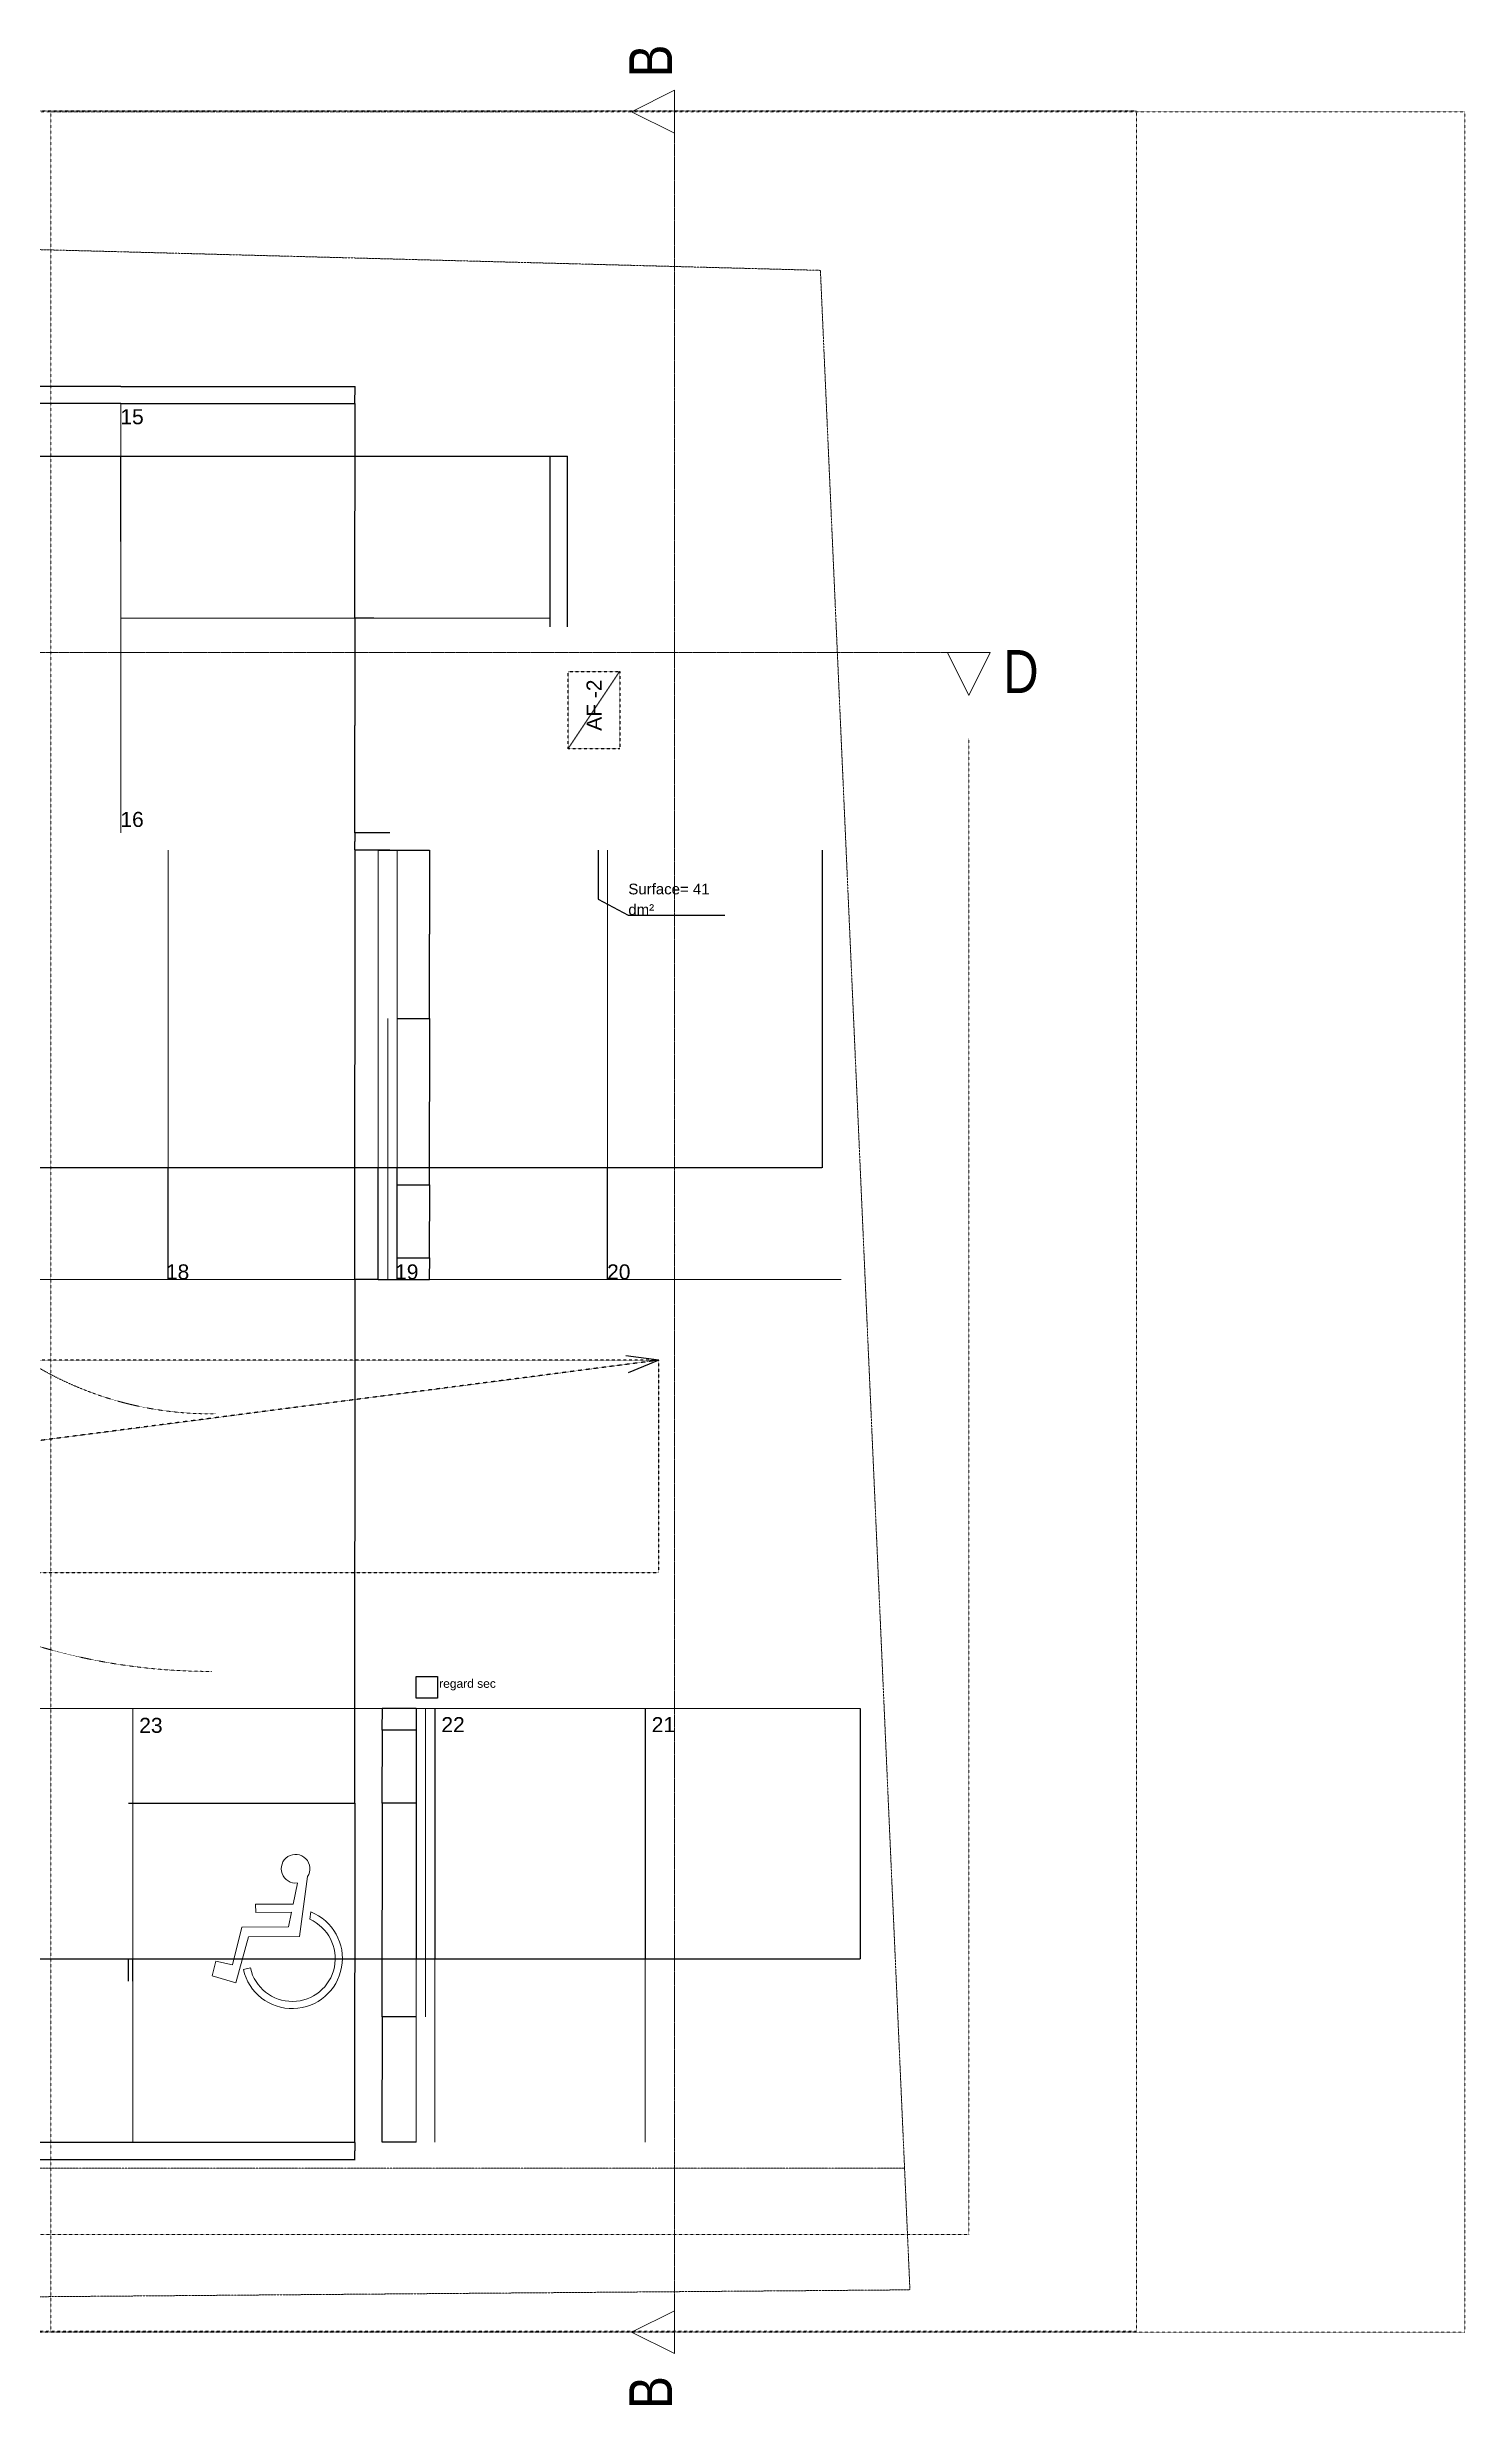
# Model space of a CAD drawing. Header units: centimetres. Extents: x 26018 to 82487, y -36363 to -12761.
# Drawn here: x 62431 to 64082, y -15553 to -12808 of the extents above; entities that cross this region are included whole.
import ezdxf

# ---------------------------------------------------------------- set-up
doc = ezdxf.new("R2010")
doc.units = ezdxf.units.CM
doc.header["$LTSCALE"] = 0.5
for name, pattern in [('Mixte 15', [0.93, 0.75, -0.065, 0.05, -0.065]), ('Mixte 8_2 tirets', [0.695, 0.4, -0.065, 0.05, -0.065, 0.05, -0.065]), ('Pointillé 1_5', [0.125, 0.075, -0.05]), ('Pointillé 2', [0.165, 0.1, -0.065]), ('Pointillé 3', [0.25, 0.15, -0.1]), ('Points 2', [0.1, 0, -0.1])]:
    doc.linetypes.add(name, pattern=pattern)
doc.layers.get('0').update_dxf_attribs({"linetype": 'CONTINUOUS'})
for name, color, linetype in [('6 COMPL 2D', 7, 'CONTINUOUS'), ('6 Compl 2D 2 Détails', 7, 'CONTINUOUS'), ('6 Traits de Coupes', 7, 'CONTINUOUS'), ('7 ABORDS', 7, 'CONTINUOUS'), ('8  TEXTES', 7, 'CONTINUOUS'), ('9  COTATIONS', 7, 'CONTINUOUS')]:
    doc.layers.add(name, color=color, linetype=linetype)
doc.styles.get("Standard").update_dxf_attribs({"font": 'arial.ttf'})
doc.styles.add('STYLE_GENERE_1', font='')
doc.styles.add('STYLE_GENERE_2', font='')
doc.styles.add('STYLE_GENERE_3', font='')
doc.styles.get('STYLE_GENERE_1').set_extended_font_data('Arial Occidental')
doc.styles.get('STYLE_GENERE_2').set_extended_font_data('Univers LT 57 Condensed')
doc.styles.get('STYLE_GENERE_3').set_extended_font_data('Arial Occidental')

# ---------------------------------------------------------------- blocks, each defined once
blk = doc.blocks.new('ARROWHEAD_7')
at = {"color": 0, "linetype": 'Continuous', "lineweight": 0}
for p, q in [((0, 0), (-1, 0)), ((-0.25, 0), (0.25, 0)), ((0, -0.25), (0, 0.25))]:
    blk.add_line(p, q, dxfattribs=at)
blk.add_circle((0, 0), 0.25, dxfattribs=at)

msp = doc.modelspace()

# ---------------------------------------------------------------- linework, layer by layer
at = {"layer": '6 COMPL 2D', "linetype": 'Pointillé 1_5'}
for p, q in [((63037.593, -13624.643), (63037.593, -13534.643)), ((63037.593, -13534.643), (63097.593, -13534.643)), ((63037.593, -13624.643), (63097.593, -13534.643)), ((63097.593, -13534.643), (63097.593, -13624.643)), ((63097.593, -13624.643), (63037.593, -13624.643))]:
    msp.add_line(p, q, dxfattribs=at)
at = {"layer": '6 COMPL 2D', "color": 18, "linetype": 'Continuous', "lineweight": 0}
for p, q in [((62816.4, -13742.643), (62816.4, -14242.639)), ((62838.4, -13742.643), (62838.4, -14242.639)), ((62860.399, -15247.628), (62860.399, -14742.643)), ((62882.399, -14742.643), (62882.399, -15247.628))]:
    msp.add_line(p, q, dxfattribs=at)
at = {"layer": '6 COMPL 2D', "linetype": 'Continuous'}
for p, q in [((63143.215, -14336.804), (63104.918, -14331.689)), ((63143.215, -14336.804), (63107.491, -14351.523)), ((62860.399, -14705.294), (62885.399, -14705.294)), ((62860.399, -14730.294), (62860.399, -14705.294)), ((62885.399, -14705.294), (62885.399, -14730.294)), ((62885.399, -14730.294), (62860.399, -14730.294))]:
    msp.add_line(p, q, dxfattribs=at)
at = {"layer": '6 COMPL 2D', "linetype": 'Pointillé 2'}
for p, q in [((63143.215, -14336.804), (61237.668, -14336.804)), ((63143.215, -14336.804), (61237.668, -14584.053)), ((63143.215, -14584.053), (63143.215, -14336.804)), ((61237.668, -14584.053), (63143.215, -14584.053))]:
    msp.add_line(p, q, dxfattribs=at)
at = {"layer": '6 COMPL 2D', "color": 194, "linetype": 'Pointillé 3', "lineweight": 0, "true_color": 0x50009f}
for radius, end in [(700, 270.151106), (400, 270.937324)]:
    msp.add_arc((62620.721, -13999.245), radius, 180, end, dxfattribs=at)
at = {"layer": '6 Compl 2D 2 Détails', "color": 18, "linetype": 'Continuous', "lineweight": 0}
for p, q in [((62516.593, -13222.641), (62516.593, -13722.643)), ((63016.593, -13472.643), (62516.593, -13472.643)), ((62571.4, -13742.643), (62571.4, -14242.639)), ((63083.4, -13742.643), (63083.4, -14242.639)), ((62827.4, -13938.647), (62827.4, -14242.639)), ((63355.379, -14242.639), (62321.4, -14242.639)), ((63377.648, -14742.643), (62257.399, -14742.643)), ((62530.399, -15247.628), (62530.399, -14742.643)), ((62871.399, -15101.636), (62871.399, -14742.643)), ((63127.399, -14742.643), (63127.399, -15247.628))]:
    msp.add_line(p, q, dxfattribs=at)
at = {"layer": '6 Compl 2D 2 Détails', "color": 251, "linetype": 'Continuous', "lineweight": 0, "true_color": 0x646464}
for p, q in [((62717.226, -14970.214), (62722.171, -14946.007)), ((62733.901, -14938.257), (62724.547, -15008.136)), ((62673.495, -14970.394), (62717.226, -14970.214)), ((62673.535, -14979.959), (62673.495, -14970.394)), ((62715.27, -14979.788), (62673.535, -14979.959)), ((62711.776, -14996.89), (62715.27, -14979.788)), ((62737.645, -14979.309), (62736.499, -14987.871)), ((62646.551, -15041.012), (62657.346, -14997.114)), ((62665.168, -15008.38), (62650.544, -15062.105)), ((62657.346, -14997.114), (62711.776, -14996.89)), ((62724.547, -15008.136), (62665.168, -15008.38)), ((62622.941, -15053.745), (62627.113, -15036.781)), ((62627.113, -15036.781), (62646.551, -15041.012)), ((62659.238, -15046.516), (62667.371, -15044.67)), ((62650.544, -15062.105), (62622.941, -15053.745))]:
    msp.add_line(p, q, dxfattribs=at)
at = {"layer": '6 Compl 2D 2 Détails', "color": 251, "linetype": 'Continuous', "lineweight": 0, "true_color": 0x646464, "extrusion": (0, 0, -1)}
for centre, major_axis, start_param, end_param in [((62719.981, -14929.069), (-16.68, 0), 4.58380124, 10.00820152), ((62716.168, -15033.591), (58.379, 0), -1.1940601, 2.91832444), ((62716.168, -15033.591), (-50.039, 0), 1.98919503, 6.05991708)]:
    msp.add_ellipse(centre, major_axis=major_axis, ratio=0.99993307, start_param=start_param, end_param=end_param, dxfattribs=at)
at = {"layer": '6 Traits de Coupes', "color": 8, "linetype": 'Continuous', "lineweight": 0, "true_color": 0x828282}
for p, q in [((63111.508, -12882.714), (63161.508, -12857.714)), ((63161.508, -12857.714), (63161.508, -12907.714)), ((63161.508, -12907.714), (63111.508, -12882.714)), ((63529.265, -13512.632), (63479.265, -13512.632)), ((63479.265, -13512.632), (63504.265, -13562.632)), ((63504.265, -13562.632), (63529.265, -13512.632)), ((63161.508, -15443.794), (63111.508, -15468.794)), ((63161.508, -15493.794), (63161.508, -15443.794)), ((63111.508, -15468.794), (63161.508, -15493.794))]:
    msp.add_line(p, q, dxfattribs=at)
at = {"layer": '6 Traits de Coupes', "color": 142, "linetype": 'Points 2', "lineweight": 0, "true_color": 0x009de0}
for p, q in [((61190.548, -12882.714), (64082.109, -12882.714)), ((61730.104, -12881.75), (63699.476, -12881.75)), ((63061.508, -12882.714), (62434.785, -12882.714)), ((62434.785, -12882.714), (62434.785, -15468.794)), ((63699.476, -12881.75), (63699.476, -15467.83)), ((64082.109, -12882.714), (64082.109, -15468.794)), ((63504.265, -15354.878), (63504.265, -13612.632)), ((60776.759, -15354.878), (63504.265, -15354.878)), ((64082.109, -15468.794), (61190.548, -15468.794)), ((63699.476, -15467.83), (61743.317, -15467.83)), ((62434.785, -15468.794), (63061.508, -15468.794))]:
    msp.add_line(p, q, dxfattribs=at)
at = {"layer": '6 Traits de Coupes', "color": 142, "linetype": 'Mixte 15', "lineweight": 0, "true_color": 0x009de0}
for p, q in [((63161.508, -12907.714), (63161.508, -14202.511)), ((60801.759, -13512.632), (63479.265, -13512.632)), ((63161.508, -14202.511), (63161.508, -15443.794))]:
    msp.add_line(p, q, dxfattribs=at)
msp.add_point((63161.508, -14202.511), dxfattribs=at)
at = {"layer": '7 ABORDS', "color": 30, "linetype": 'Mixte 8_2 tirets', "lineweight": 0, "true_color": 0xf5970a}
for p, q in [((60921.147, -13003.525), (63331.382, -13067.514)), ((63331.382, -13067.514), (63429.421, -15277.639)), ((63429.421, -15277.639), (60358.233, -15277.639)), ((63429.421, -15277.639), (63435.659, -15419.517)), ((63435.659, -15419.517), (60854.976, -15439.966))]:
    msp.add_line(p, q, dxfattribs=at)
at = {"layer": '8  TEXTES', "linetype": 'Continuous'}
msp.add_lwpolyline([(63072.593, -13742.738), (63072.593, -13800.008), (63107.451, -13818.327), (63220.136, -13818.327)], dxfattribs=at)
msp.add_solid([(63072.577, -13742.738), (63072.593, -13742.643), (63072.608, -13742.738)], dxfattribs=at)
at = {"layer": '9  COTATIONS', "color": 7, "linetype": 'Continuous'}
for p, q in [((62516.592, -13202.641), (61660.841, -13202.641)), ((62516.592, -13202.641), (62789.305, -13202.641)), ((62789.125, -13202.736), (62789.125, -13212.501)), ((62516.593, -13222.641), (61660.841, -13222.641)), ((62516.593, -13222.641), (61660.841, -13222.641)), ((62516.593, -13222.641), (62789.305, -13222.641)), ((62516.593, -13222.641), (62789.305, -13222.641)), ((62789.125, -13222.546), (62789.125, -13212.781)), ((62789.125, -13222.736), (62789.125, -13347.502)), ((62016.688, -13283.973), (62516.498, -13283.973)), ((62516.593, -13383.459), (62516.593, -13283.793)), ((62516.593, -13383.459), (62516.593, -13283.793)), ((62516.688, -13283.973), (63016.498, -13283.973)), ((63016.593, -13482.641), (63016.593, -13283.793)), ((63016.593, -13482.641), (63016.593, -13283.793)), ((63016.688, -13283.973), (63036.498, -13283.973)), ((63036.593, -13482.641), (63036.593, -13283.793)), ((62789.125, -13472.548), (62789.125, -13347.782)), ((62811.312, -13472.643), (62788.945, -13472.643)), ((62811.312, -13472.643), (62788.945, -13472.643)), ((62789.125, -13472.738), (62789.125, -13597.503)), ((62789.125, -13722.548), (62789.125, -13597.783)), ((62829.867, -13722.643), (62788.945, -13722.643)), ((62829.867, -13722.643), (62788.945, -13722.643)), ((62789.125, -13722.738), (62789.125, -13732.503)), ((62829.867, -13742.643), (62788.945, -13742.643)), ((62829.867, -13742.643), (62788.945, -13742.643)), ((62789.125, -13742.548), (62789.125, -13732.783)), ((62789.125, -13742.738), (62789.125, -13992.501)), ((62816.4, -13742.643), (62876.052, -13742.643)), ((62875.872, -13742.738), (62875.872, -13840.506)), ((63333.31, -13742.643), (63333.31, -14112.617)), ((62875.872, -13938.554), (62875.872, -13840.786)), ((62838.4, -13938.649), (62876.052, -13938.649)), ((62838.4, -13938.649), (62876.052, -13938.649)), ((62875.872, -13938.744), (62875.872, -14035.506)), ((62789.125, -14242.544), (62789.125, -13992.781)), ((62875.872, -14132.548), (62875.872, -14035.786)), ((62321.495, -14112.437), (62571.305, -14112.437)), ((62571.4, -14242.639), (62571.4, -14112.257)), ((62571.4, -14242.639), (62571.4, -14112.257)), ((62571.495, -14112.437), (62816.305, -14112.437)), ((62816.4, -14242.639), (62816.4, -14112.257)), ((62816.4, -14242.639), (62816.4, -14112.257)), ((62816.495, -14112.437), (62838.305, -14112.437)), ((62838.4, -14242.639), (62838.4, -14112.257)), ((62838.4, -14242.639), (62838.4, -14112.257)), ((62838.495, -14112.437), (63083.305, -14112.437)), ((63083.4, -14242.639), (63083.4, -14112.257)), ((63083.4, -14242.639), (63083.4, -14112.257)), ((63083.495, -14112.437), (63333.215, -14112.437)), ((62838.4, -14132.643), (62876.052, -14132.643)), ((62838.4, -14132.643), (62876.052, -14132.643)), ((62875.872, -14132.738), (62875.872, -14175.001)), ((62875.872, -14217.544), (62875.872, -14175.281)), ((62838.4, -14217.639), (62876.052, -14217.639)), ((62838.4, -14217.639), (62876.052, -14217.639)), ((62875.872, -14217.734), (62875.872, -14229.999)), ((62816.4, -14242.639), (62788.945, -14242.639)), ((62816.4, -14242.639), (62788.945, -14242.639)), ((62789.125, -14242.734), (62789.125, -14547.499)), ((62816.4, -14242.639), (62876.052, -14242.639)), ((62875.872, -14242.544), (62875.872, -14230.279)), ((62789.125, -14852.544), (62789.125, -14547.779)), ((62860.399, -14742.643), (62820.779, -14742.643)), ((62820.959, -14742.738), (62820.959, -14755.003)), ((62860.399, -14742.643), (62860.399, -15034.169)), ((62860.399, -14742.643), (62860.399, -15034.169)), ((62882.399, -14742.643), (62882.399, -15034.169)), ((62882.399, -14742.643), (62882.399, -15034.169)), ((63127.399, -14742.643), (63127.399, -15034.169)), ((63127.399, -14742.643), (63127.399, -15034.169)), ((63377.648, -14742.643), (63377.648, -15034.169)), ((62860.399, -14767.643), (62820.779, -14767.643)), ((62860.399, -14767.643), (62820.779, -14767.643)), ((62820.959, -14767.548), (62820.959, -14755.283)), ((62820.959, -14767.738), (62820.959, -14810.001)), ((62820.959, -14852.544), (62820.959, -14810.281)), ((62525.399, -14852.639), (62789.305, -14852.639)), ((62525.399, -14852.639), (62789.305, -14852.639)), ((62789.125, -14852.734), (62789.125, -15050.001)), ((62860.399, -14852.639), (62820.779, -14852.639)), ((62860.399, -14852.639), (62820.779, -14852.639)), ((62820.959, -14852.734), (62820.959, -14976.998)), ((62820.959, -15101.541), (62820.959, -14977.278)), ((62257.494, -15033.989), (62525.304, -15033.989)), ((62525.399, -15060.14), (62525.399, -15033.809)), ((62525.399, -15060.14), (62525.399, -15033.809)), ((62525.494, -15033.989), (62530.304, -15033.989)), ((62530.399, -15060.14), (62530.399, -15033.809)), ((62530.399, -15060.14), (62530.399, -15033.809)), ((62530.494, -15033.989), (62860.304, -15033.989)), ((62860.494, -15033.989), (62882.304, -15033.989)), ((62882.494, -15033.989), (63127.304, -15033.989)), ((63127.494, -15033.989), (63377.553, -15033.989)), ((62789.125, -15247.547), (62789.125, -15050.281)), ((62860.399, -15101.636), (62820.779, -15101.636)), ((62860.399, -15101.636), (62820.779, -15101.636)), ((62820.959, -15101.731), (62820.959, -15174.498)), ((62820.959, -15247.544), (62820.959, -15174.778)), ((62152.243, -15247.642), (62789.305, -15247.642)), ((62152.243, -15247.642), (62789.305, -15247.642)), ((62789.125, -15247.737), (62789.125, -15257.502)), ((62789.125, -15267.547), (62789.125, -15257.782)), ((62860.399, -15247.639), (62820.779, -15247.639)), ((62152.243, -15267.642), (62789.305, -15267.642))]:
    msp.add_line(p, q, dxfattribs=at)

# ---------------------------------------------------------------- block references
at = {"layer": '9  COTATIONS', "color": 7, "linetype": 'Continuous', "xscale": 0.095, "yscale": 0.095, "zscale": 0.095}
for p, rotation in [((62789.125, -13202.641), 90), ((62789.125, -13222.641), 270), ((62789.125, -13222.641), 90), ((62516.593, -13283.973), 180), ((63016.593, -13283.973), 180), ((62789.125, -13472.643), 270), ((62789.125, -13472.643), 90), ((62789.125, -13722.643), 270), ((62789.125, -13722.643), 90), ((62789.125, -13742.643), 270), ((62789.125, -13742.643), 90), ((62875.872, -13742.643), 90), ((62875.872, -13938.649), 270), ((62875.872, -13938.649), 90), ((62571.4, -14112.437), 180), ((62816.4, -14112.437), 180), ((62838.4, -14112.437), 180), ((63083.4, -14112.437), 180), ((62875.872, -14132.643), 270), ((62875.872, -14132.643), 90), ((62875.872, -14217.639), 270), ((62875.872, -14217.639), 90), ((62789.125, -14242.639), 270), ((62789.125, -14242.639), 90), ((62875.872, -14242.639), 270), ((62820.959, -14742.643), 90), ((62820.959, -14767.643), 270), ((62820.959, -14767.643), 90), ((62789.125, -14852.639), 270), ((62789.125, -14852.639), 90), ((62820.959, -14852.639), 270), ((62820.959, -14852.639), 90), ((62525.399, -15033.989), 180), ((62530.399, -15033.989), 180), ((62860.399, -15033.989), 180), ((62882.399, -15033.989), 180), ((63127.399, -15033.989), 180), ((62820.959, -15101.636), 270), ((62820.959, -15101.636), 90), ((62789.125, -15247.642), 270), ((62789.125, -15247.642), 90), ((62820.959, -15247.639), 270), ((62789.125, -15267.642), 270)]:
    msp.add_blockref('ARROWHEAD_7', p, dxfattribs=dict(at, rotation=rotation))
for p in [(62516.593, -13283.973), (63016.593, -13283.973), (63036.593, -13283.973), (62571.4, -14112.437), (62816.4, -14112.437), (62838.4, -14112.437), (63083.4, -14112.437), (63333.31, -14112.437), (62525.399, -15033.989), (62530.399, -15033.989), (62860.399, -15033.989), (62882.399, -15033.989), (63127.399, -15033.989), (63377.648, -15033.989)]:
    msp.add_blockref('ARROWHEAD_7', p, dxfattribs=at)

# ---------------------------------------------------------------- texts
at = {"layer": '6 Traits de Coupes', "color": 8, "linetype": 'Continuous', "lineweight": 0, "true_color": 0x828282, "char_height": 50, "attachment_point": 7, "rotation": 90, "style": 'STYLE_GENERE_2'}
for insert in [(63158.651, -12842.714), (63158.651, -15558.166)]:
    msp.add_mtext('{B}', dxfattribs=dict(at, insert=insert))
at = {"layer": '6 Traits de Coupes', "color": 8, "linetype": 'Continuous', "lineweight": 0, "true_color": 0x828282, "insert": (63544.265, -13559.774), "char_height": 50, "attachment_point": 7, "style": 'STYLE_GENERE_2'}
msp.add_mtext('{D}', dxfattribs=at)
at = {"layer": '8  TEXTES'}
for s, height, p in [('15', 17.5, (62515.931, -13246.709)), ('16', 17.5, (62515.931, -13715.712)), ('18', 17.5, (62568.958, -14242.698)), ('19', 17.5, (62835.967, -14242.698)), ('20', 17.5, (63082.904, -14242.698)), ('regard sec', 10, (62887.317, -14718.366)), ('23', 17.5, (62537.884, -14770.816)), ('22', 17.5, (62889.884, -14770)), ('21', 17.5, (63134.884, -14770))]:
    msp.add_text(s, height=height, dxfattribs=at).set_placement(p)
msp.add_text('AF -2', height=17.5, rotation=90, dxfattribs=at).set_placement((63076.448, -13603.803))
at = {"layer": '8  TEXTES', "style": 'STYLE_GENERE_1'}
for s, p in [('Surface= 41', (63107.636, -13794.279)), ('dm²', (63107.636, -13818.237))]:
    msp.add_text(s, height=12.5, dxfattribs=at).set_placement(p)
at = {"layer": '9  COTATIONS', "color": 194, "linetype": 'Continuous', "true_color": 0x50009f, "char_height": 0.1, "attachment_point": 5}
for s, insert, style in [('\\A1;2000', (62789.125, -13212.641), 'STYLE_GENERE_3'), ('\\A1;50000', (62766.593, -13283.833), 'STYLE_GENERE_2'), ('\\A1;2000', (63026.593, -13283.833), 'STYLE_GENERE_2'), ('\\A1;25000', (62789.125, -13347.642), 'STYLE_GENERE_3'), ('\\A1;25000', (62789.125, -13597.643), 'STYLE_GENERE_3'), ('\\A1;2000', (62789.125, -13732.643), 'STYLE_GENERE_3'), ('\\A1;19601', (62875.872, -13840.646), 'STYLE_GENERE_3'), ('\\A1;50000', (62789.125, -13992.641), 'STYLE_GENERE_3'), ('\\A1;19399', (62875.872, -14035.646), 'STYLE_GENERE_3'), ('\\A1;25000', (62446.4, -14112.297), 'STYLE_GENERE_2'), ('\\A1;24500', (62693.9, -14112.297), 'STYLE_GENERE_2'), ('\\A1;2200', (62827.4, -14112.297), 'STYLE_GENERE_2'), ('\\A1;24500', (62960.9, -14112.297), 'STYLE_GENERE_2'), ('\\A1;24991', (63208.355, -14112.297), 'STYLE_GENERE_2'), ('\\A1;8500', (62875.872, -14175.141), 'STYLE_GENERE_3'), ('\\A1;2500', (62875.872, -14230.139), 'STYLE_GENERE_3'), ('\\A1;61000', (62789.125, -14547.639), 'STYLE_GENERE_3'), ('\\A1;2500', (62820.959, -14755.143), 'STYLE_GENERE_3'), ('\\A1;8500', (62820.959, -14810.141), 'STYLE_GENERE_3'), ('\\A1;24900', (62820.959, -14977.138), 'STYLE_GENERE_3'), ('\\A1;500', (62527.899, -15033.849), 'STYLE_GENERE_2'), ('\\A1;33000', (62695.399, -15033.849), 'STYLE_GENERE_2'), ('\\A1;2200', (62871.399, -15033.849), 'STYLE_GENERE_2'), ('\\A1;24500', (63004.899, -15033.849), 'STYLE_GENERE_2'), ('\\A1;25025', (63252.523, -15033.849), 'STYLE_GENERE_2'), ('\\A1;39500', (62789.125, -15050.141), 'STYLE_GENERE_3'), ('\\A1;14600', (62820.959, -15174.638), 'STYLE_GENERE_3'), ('\\A1;2000', (62789.125, -15257.642), 'STYLE_GENERE_3')]:
    msp.add_mtext(s, dxfattribs=dict(at, insert=insert, style=style))

doc.saveas('drawing.dxf')
